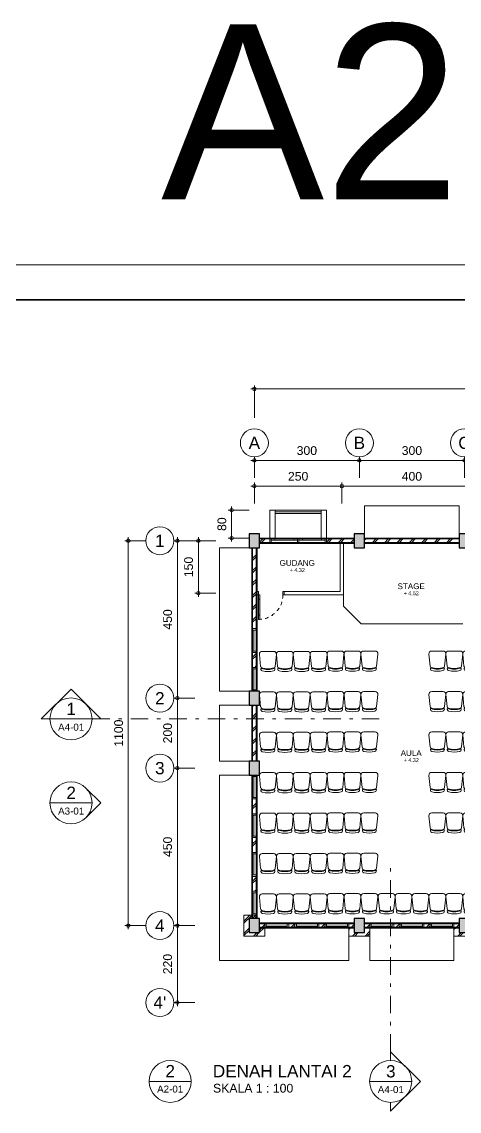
# Model space of a CAD drawing. Header units: millimetres. Extents: x -11 to 1625, y -267 to 180.
# Drawn here: x 1351.08 to 1363.57, y 148.8 to 179.94 of the extents above; entities that cross this region are included whole.
import ezdxf
from ezdxf.enums import TextEntityAlignment as Align

# ---------------------------------------------------------------- set-up
doc = ezdxf.new("R2010")
doc.units = ezdxf.units.MM
doc.linetypes.add('DASHDOT', pattern=[1, 0.5, -0.25, 0, -0.25])
doc.linetypes.add('HIDDEN', pattern=[0.375, 0.25, -0.125])
for name, color, linetype, lineweight in [('ars', 11, 'Continuous', 5), ('dinding', 5, 'Continuous', 15), ('FURNITURE', 163, 'Continuous', 5), ('GRS KOP', 1, 'Continuous', 35), ('KOLOM', 1, 'Continuous', 30), ('kop', 7, 'Continuous', 20), ('kus', 63, 'Continuous', 15), ('lan', 7, 'Continuous', 15), ('not', 7, 'Continuous', 20), ('PARTISI', 190, 'Continuous', 9), ('sol kol', 8, 'Continuous', 0), ('tem', 5, 'Continuous', 20), ('u', 6, 'Continuous', 20)]:
    doc.layers.add(name, color=color, linetype=linetype, lineweight=lineweight)
doc.styles.add('BARU', font='complex.shx')
doc.styles.add('S', font='SIMPLEX', dxfattribs={"width": 1.1})
doc.styles.add('simplek', font='simplex.shx')
doc.styles.get("Standard").update_dxf_attribs({"font": 'ARIALUNI.TTF'})
doc.dimstyles.new('SK100', dxfattribs={"dimtxt": 0.25, "dimasz": 0.1, "dimexe": 0.1, "dimexo": 0, "dimgap": 0.15, "dimtad": 1, "dimdec": 0, "dimlfac": 100, "dimzin": 12, "dimdsep": 46, "dimtxsty": 'Standard', "dimblk": 'BULAT', "dimcen": 0.1, "dimclrd": 256, "dimclre": 256, "dimclrt": 256, "dimadec": 0, "dimazin": 3, "dimtfac": 1, "dimtdec": 0, "dimtofl": 0, "dimtmove": 0, "dimatfit": 3, "dimldrblk": 'BULAT', "dimfxl": 0, "dimtolj": 1, "dimtzin": 0, "dimlwd": -1, "dimlwe": -1, "dimarcsym": 0})
pattern_1 = [(45, (1357.22145, 127.71013), (-0.1767767, 0.1767767), []), (45, (1357.28395, 127.71013), (-0.1767767, 0.1767767), [])]
pattern_2 = [(45, (1085.9963, 85.40023), (-0.1767767, 0.1767767), []), (45, (1086.0588, 85.40023), (-0.1767767, 0.1767767), [])]

# ---------------------------------------------------------------- blocks, each defined once
blk = doc.blocks.new('kop')
at = {"layer": 'GRS KOP'}
blk.add_lwpolyline([(1, 54), (83, 54), (83, 1), (1, 1)], close=True, dxfattribs=at)
at = {"layer": 'kop', "color": 7}
blk.add_line((84, 55), (0, 55), dxfattribs=at)
at = {"layer": 'kop', "style": 'BARU', "flags": 4}
for p, height in [((73.8, 5.4), 0.35), ((80.303, 5.382), 0.25), ((73.8, 4.9), 0.35), ((80.303, 4.882), 0.25), ((73.8, 4.4), 0.35), ((80.303, 4.382), 0.25)]:
    blk.add_attdef('-', p, '', height=height, dxfattribs=at)
at = {"layer": 'kop', "flags": 4}
for tag, p in [('AR-00', (78.057, 2.648)), ('00', (81.238, 2.647))]:
    blk.add_attdef(tag, text='', height=0.35, dxfattribs=at).set_placement(p, align=Align.MIDDLE)
blk = doc.blocks.new('Ndtpd')
blk.add_line((0.747, 0), (-0.747, 0))
blk.add_circle((0, 0), 0.747)
at = {"flags": 4}
for tag, height, p in [('NO', 0.5, (0, 0.148)), ('NOLBR', 0.3, (0, -0.398))]:
    blk.add_attdef(tag, text='', height=height, dxfattribs=at).set_placement(p, align=Align.CENTER)
for tag, p, height in [('NDTPD', (1.516, 0.148), 0.5), ('SKALA', (1.523, -0.398), 0.3)]:
    blk.add_attdef(tag, p, '', height=height, dxfattribs=at)
blk = doc.blocks.new('BULAT')
for p, q in [((-1, 0), (1, 0)), ((0, -1), (0, 1))]:
    blk.add_line(p, q)
blk.add_circle((0, 0), 0.5)
blk = doc.blocks.new('*D1377')
at = {"layer": 'Defpoints', "color": 0, "ltscale": 0.15}
for p in [(1355.521, 158.61), (1356.021, 158.61), (1356.021, 154.11)]:
    blk.add_point(p, dxfattribs=at)
at = {"layer": 'u', "ltscale": 0.15}
for p, q in [((1356.021, 158.61), (1355.421, 158.61)), ((1355.521, 154.21), (1355.521, 158.51)), ((1356.021, 154.11), (1355.421, 154.11))]:
    blk.add_line(p, q, dxfattribs=at)
at = {"layer": 'u', "ltscale": 0.15, "xscale": 0.1, "yscale": 0.1, "zscale": 0.1}
for p, rotation in [((1355.521, 158.61), 90), ((1355.521, 154.11), 270)]:
    blk.add_blockref('BULAT', p, dxfattribs=dict(at, rotation=rotation))
at = {"layer": 'u', "ltscale": 0.15, "insert": (1355.244, 156.36), "char_height": 0.25, "attachment_point": 5, "rotation": 90}
blk.add_mtext('\\A1;450', dxfattribs=at)
blk = doc.blocks.new('*D1378')
at = {"layer": 'Defpoints', "color": 0, "ltscale": 0.15}
for p in [(1355.521, 160.61), (1356.021, 160.61), (1356.021, 158.61)]:
    blk.add_point(p, dxfattribs=at)
at = {"layer": 'u', "ltscale": 0.15}
for p, q in [((1356.021, 160.61), (1355.421, 160.61)), ((1355.521, 158.71), (1355.521, 160.51)), ((1356.021, 158.61), (1355.421, 158.61))]:
    blk.add_line(p, q, dxfattribs=at)
at = {"layer": 'u', "ltscale": 0.15, "xscale": 0.1, "yscale": 0.1, "zscale": 0.1}
for p, rotation in [((1355.521, 160.61), 90), ((1355.521, 158.61), 270)]:
    blk.add_blockref('BULAT', p, dxfattribs=dict(at, rotation=rotation))
at = {"layer": 'u', "ltscale": 0.15, "insert": (1355.244, 159.61), "char_height": 0.25, "attachment_point": 5, "rotation": 90}
blk.add_mtext('\\A1;200', dxfattribs=at)
blk = doc.blocks.new('*D1379')
at = {"layer": 'Defpoints', "color": 0, "ltscale": 0.15}
for p in [(1356.021, 165.11), (1355.521, 160.61), (1356.021, 160.61)]:
    blk.add_point(p, dxfattribs=at)
at = {"layer": 'u', "ltscale": 0.15}
for p, q in [((1356.021, 165.11), (1355.421, 165.11)), ((1355.521, 165.01), (1355.521, 160.71)), ((1356.021, 160.61), (1355.421, 160.61))]:
    blk.add_line(p, q, dxfattribs=at)
at = {"layer": 'u', "ltscale": 0.15, "xscale": 0.1, "yscale": 0.1, "zscale": 0.1}
for p, rotation in [((1355.521, 165.11), 90), ((1355.521, 160.61), 270)]:
    blk.add_blockref('BULAT', p, dxfattribs=dict(at, rotation=rotation))
at = {"layer": 'u', "ltscale": 0.15, "insert": (1355.244, 162.86), "char_height": 0.25, "attachment_point": 5, "rotation": 90}
blk.add_mtext('\\A1;450', dxfattribs=at)
blk = doc.blocks.new('NAV')
blk.add_circle((0, -0.4), 0.4)
at = {"style": 'S', "width": 0.75, "flags": 4}
blk.add_attdef('AV', text='', height=0.3, dxfattribs=at).set_placement((0, -0.4), align=Align.MIDDLE)
blk = doc.blocks.new('*D1380')
at = {"layer": 'Defpoints', "color": 0, "ltscale": 0.15}
for p in [(1354.621, 165.11), (1354.121, 154.11), (1354.621, 154.11)]:
    blk.add_point(p, dxfattribs=at)
at = {"layer": 'u', "ltscale": 0.15}
for p, q in [((1354.621, 165.11), (1354.021, 165.11)), ((1354.121, 165.01), (1354.121, 154.21)), ((1354.621, 154.11), (1354.021, 154.11))]:
    blk.add_line(p, q, dxfattribs=at)
at = {"layer": 'u', "ltscale": 0.15, "xscale": 0.1, "yscale": 0.1, "zscale": 0.1}
for p, rotation in [((1354.121, 165.11), 90), ((1354.121, 154.11), 270)]:
    blk.add_blockref('BULAT', p, dxfattribs=dict(at, rotation=rotation))
at = {"layer": 'u', "ltscale": 0.15, "insert": (1353.844, 159.61), "char_height": 0.25, "attachment_point": 5, "rotation": 90}
blk.add_mtext('\\A1;1100', dxfattribs=at)
blk = doc.blocks.new('*D1385')
at = {"layer": 'Defpoints', "color": 0, "ltscale": 0.15}
for p in [(1360.721, 167.408), (1357.721, 166.908), (1360.721, 166.908)]:
    blk.add_point(p, dxfattribs=at)
at = {"layer": 'u', "ltscale": 0.15}
for p, q in [((1357.721, 166.908), (1357.721, 167.508)), ((1357.821, 167.408), (1360.621, 167.408)), ((1360.721, 166.908), (1360.721, 167.508))]:
    blk.add_line(p, q, dxfattribs=at)
at = {"layer": 'u', "ltscale": 0.15, "xscale": 0.1, "yscale": 0.1, "zscale": 0.1, "rotation": 180}
blk.add_blockref('BULAT', (1357.721, 167.408), dxfattribs=at)
at = {"layer": 'u', "ltscale": 0.15, "xscale": 0.1, "yscale": 0.1, "zscale": 0.1}
blk.add_blockref('BULAT', (1360.721, 167.408), dxfattribs=at)
at = {"layer": 'u', "ltscale": 0.15, "insert": (1359.221, 167.686), "char_height": 0.25, "attachment_point": 5}
blk.add_mtext('\\A1;300', dxfattribs=at)
blk = doc.blocks.new('*D1386')
at = {"layer": 'Defpoints', "color": 0, "ltscale": 0.15}
for p in [(1363.721, 167.408), (1360.721, 166.908), (1363.721, 166.908)]:
    blk.add_point(p, dxfattribs=at)
at = {"layer": 'u', "ltscale": 0.15}
for p, q in [((1360.721, 166.908), (1360.721, 167.508)), ((1360.821, 167.408), (1363.621, 167.408)), ((1363.721, 166.908), (1363.721, 167.508))]:
    blk.add_line(p, q, dxfattribs=at)
at = {"layer": 'u', "ltscale": 0.15, "xscale": 0.1, "yscale": 0.1, "zscale": 0.1, "rotation": 180}
blk.add_blockref('BULAT', (1360.721, 167.408), dxfattribs=at)
at = {"layer": 'u', "ltscale": 0.15, "xscale": 0.1, "yscale": 0.1, "zscale": 0.1}
blk.add_blockref('BULAT', (1363.721, 167.408), dxfattribs=at)
at = {"layer": 'u', "ltscale": 0.15, "insert": (1362.221, 167.686), "char_height": 0.25, "attachment_point": 5}
blk.add_mtext('\\A1;300', dxfattribs=at)
blk = doc.blocks.new('*D1392')
at = {"layer": 'Defpoints', "color": 0, "ltscale": 0.15}
for p in [(1380.721, 169.449), (1357.721, 168.626), (1380.721, 168.676)]:
    blk.add_point(p, dxfattribs=at)
at = {"layer": 'u', "ltscale": 0.15}
for p, q in [((1357.721, 168.626), (1357.721, 169.549)), ((1357.821, 169.449), (1380.621, 169.449)), ((1380.721, 168.676), (1380.721, 169.549))]:
    blk.add_line(p, q, dxfattribs=at)
at = {"layer": 'u', "ltscale": 0.15, "xscale": 0.1, "yscale": 0.1, "zscale": 0.1, "rotation": 180}
blk.add_blockref('BULAT', (1357.721, 169.449), dxfattribs=at)
at = {"layer": 'u', "ltscale": 0.15, "xscale": 0.1, "yscale": 0.1, "zscale": 0.1}
blk.add_blockref('BULAT', (1380.721, 169.449), dxfattribs=at)
at = {"layer": 'u', "ltscale": 0.15, "insert": (1369.221, 169.727), "char_height": 0.25, "attachment_point": 5}
blk.add_mtext('\\A1;2300', dxfattribs=at)
blk = doc.blocks.new('*D1414')
at = {"layer": 'Defpoints', "color": 0, "ltscale": 0.15}
for p in [(1356.621, 165.11), (1356.121, 163.61), (1356.621, 163.61)]:
    blk.add_point(p, dxfattribs=at)
at = {"layer": 'u', "ltscale": 0.15}
for p, q in [((1356.621, 165.11), (1356.021, 165.11)), ((1356.121, 165.01), (1356.121, 163.71)), ((1356.621, 163.61), (1356.021, 163.61))]:
    blk.add_line(p, q, dxfattribs=at)
at = {"layer": 'u', "ltscale": 0.15, "xscale": 0.1, "yscale": 0.1, "zscale": 0.1}
for p, rotation in [((1356.121, 165.11), 90), ((1356.121, 163.61), 270)]:
    blk.add_blockref('BULAT', p, dxfattribs=dict(at, rotation=rotation))
at = {"layer": 'u', "ltscale": 0.15, "insert": (1355.844, 164.36), "char_height": 0.25, "attachment_point": 5, "rotation": 90}
blk.add_mtext('\\A1;150', dxfattribs=at)
blk = doc.blocks.new('*D1426')
at = {"layer": 'Defpoints', "color": 0, "ltscale": 0.15}
for p in [(1360.221, 166.672), (1357.721, 166.172), (1360.221, 166.172)]:
    blk.add_point(p, dxfattribs=at)
at = {"layer": 'u', "ltscale": 0.15}
for p, q in [((1357.721, 166.172), (1357.721, 166.772)), ((1357.821, 166.672), (1360.121, 166.672)), ((1360.221, 166.172), (1360.221, 166.772))]:
    blk.add_line(p, q, dxfattribs=at)
at = {"layer": 'u', "ltscale": 0.15, "xscale": 0.1, "yscale": 0.1, "zscale": 0.1, "rotation": 180}
blk.add_blockref('BULAT', (1357.721, 166.672), dxfattribs=at)
at = {"layer": 'u', "ltscale": 0.15, "xscale": 0.1, "yscale": 0.1, "zscale": 0.1}
blk.add_blockref('BULAT', (1360.221, 166.672), dxfattribs=at)
at = {"layer": 'u', "ltscale": 0.15, "insert": (1358.971, 166.95), "char_height": 0.25, "attachment_point": 5}
blk.add_mtext('\\A1;250', dxfattribs=at)
blk = doc.blocks.new('*D1427')
at = {"layer": 'Defpoints', "color": 0, "ltscale": 0.15}
for p in [(1364.221, 166.672), (1360.221, 166.172), (1364.221, 166.172)]:
    blk.add_point(p, dxfattribs=at)
at = {"layer": 'u', "ltscale": 0.15}
for p, q in [((1360.221, 166.172), (1360.221, 166.772)), ((1360.321, 166.672), (1364.121, 166.672)), ((1364.221, 166.172), (1364.221, 166.772))]:
    blk.add_line(p, q, dxfattribs=at)
at = {"layer": 'u', "ltscale": 0.15, "xscale": 0.1, "yscale": 0.1, "zscale": 0.1, "rotation": 180}
blk.add_blockref('BULAT', (1360.221, 166.672), dxfattribs=at)
at = {"layer": 'u', "ltscale": 0.15, "xscale": 0.1, "yscale": 0.1, "zscale": 0.1}
blk.add_blockref('BULAT', (1364.221, 166.672), dxfattribs=at)
at = {"layer": 'u', "ltscale": 0.15, "insert": (1362.221, 166.95), "char_height": 0.25, "attachment_point": 5}
blk.add_mtext('\\A1;400', dxfattribs=at)
blk = doc.blocks.new('*D1431')
at = {"layer": 'Defpoints', "color": 0, "ltscale": 0.15}
for p in [(1355.521, 154.11), (1356.021, 154.11), (1356.021, 151.91)]:
    blk.add_point(p, dxfattribs=at)
at = {"layer": 'u', "ltscale": 0.15}
for p, q in [((1356.021, 154.11), (1355.421, 154.11)), ((1355.521, 152.01), (1355.521, 154.01)), ((1356.021, 151.91), (1355.421, 151.91))]:
    blk.add_line(p, q, dxfattribs=at)
at = {"layer": 'u', "ltscale": 0.15, "xscale": 0.1, "yscale": 0.1, "zscale": 0.1}
for p, rotation in [((1355.521, 154.11), 90), ((1355.521, 151.91), 270)]:
    blk.add_blockref('BULAT', p, dxfattribs=dict(at, rotation=rotation))
at = {"layer": 'u', "ltscale": 0.15, "insert": (1355.244, 153.01), "char_height": 0.25, "attachment_point": 5, "rotation": 90}
blk.add_mtext('\\A1;220', dxfattribs=at)
blk = doc.blocks.new('Ntkn')
for p, q in [((0.424, 0.424), (0.849, 0)), ((0.6, 0), (-0.6, 0)), ((0.424, -0.424), (0.849, 0))]:
    blk.add_line(p, q)
blk.add_circle((0, 0), 0.6)
at = {"color": 5, "style": 'S', "width": 0.75, "flags": 4}
blk.add_attdef('NO', text='', height=0.3, dxfattribs=at).set_placement((0.005, 0.113), align=Align.CENTER)
at = {"style": 'S', "width": 0.75, "flags": 4}
blk.add_attdef('NOLBR', text='', height=0.2, dxfattribs=at).set_placement((0.005, -0.334), align=Align.CENTER)
blk = doc.blocks.new('Npa')
for p, q in [((-0.849, 0), (0, 0.849)), ((0.849, 0), (0, 0.849)), ((0.849, 0), (-0.849, 0))]:
    blk.add_line(p, q)
blk.add_circle((0, 0), 0.6)
at = {"color": 5, "style": 'S', "width": 0.75, "flags": 4}
blk.add_attdef('NO', text='', height=0.3, dxfattribs=at).set_placement((0.005, 0.113), align=Align.CENTER)
at = {"style": 'S', "width": 0.75, "flags": 4}
blk.add_attdef('NOLBR', text='', height=0.2, dxfattribs=at).set_placement((0.005, -0.334), align=Align.CENTER)
blk = doc.blocks.new('K1')
at = {"layer": 'KOLOM'}
blk.add_lwpolyline([(0.2, 0.15), (-0.2, 0.15), (-0.2, -0.15), (0.2, -0.15), (0.2, 0.15)], dxfattribs=at)
blk = doc.blocks.new('NOTASI RUANG')
at = {"layer": 'not'}
for height, p in [(0.26, (-0.011, 0.3)), (0.175, (-0.009, -0.017))]:
    blk.add_attdef('RUANG', text='', height=height, dxfattribs=at).set_placement(p, align=Align.MIDDLE_CENTER)
blk = doc.blocks.new('P 70')
at = {"linetype": 'HIDDEN', "ltscale": 0.3}
blk.add_lwpolyline([(-0.74, 0.1, -0.414214), (-0.04, 0.8, -1.303225)], format="xyb", dxfattribs=at)
for points in [[(-0.04, 0.8), (-0.08, 0.8), (-0.08, 0.68), (-0.04, 0.68)], [(-0.04, 0.68), (-0.08, 0.68), (-0.08, 0.22), (-0.04, 0.22)], [(-0.735, 0.06), (-0.74, 0.06), (-0.74, 0.061), (-0.74, 0.1), (-0.78, 0.1), (-0.78, 0), (-0.74, 0), (-0.74, 0.056), (-0.735, 0.058)], [(-0.742, 0.002), (-0.778, 0.002), (-0.778, 0.098), (-0.742, 0.098)], [(-0.04, 0.1), (-0.08, 0.1), (-0.08, 0.22), (-0.04, 0.22)], [(-0.045, 0.06), (-0.04, 0.06), (-0.04, 0.061), (-0.04, 0.1), (0, 0.1), (0, 0), (-0.04, 0), (-0.04, 0.056), (-0.045, 0.058)], [(-0.038, 0.002), (-0.002, 0.002), (-0.002, 0.098), (-0.038, 0.098)]]:
    blk.add_lwpolyline(points, close=True)
blk = doc.blocks.new('KR 02')
for p, q in [((-0.516, 0.198), (-0.501, 0.2)), ((-0.431, 0.207), (-0.088, 0.241)), ((0, 0.162), (0, -0.162)), ((-0.516, -0.198), (-0.501, -0.2)), ((-0.431, -0.207), (-0.088, -0.241))]:
    blk.add_line(p, q)
for centre, radius, start, end in [((0.127, 0), 0.705, 166.8763, 193.1237), ((-0.511, 0.149), 0.05, 95.7106, 166.8763), ((0.127, 0), 0.645, 163.134, 196.866), ((-0.5, 0.19), 0.01, 343.134, 95.7106), ((0.127, 0), 0.625, 164.1329, 195.8671), ((-0.426, 0.157), 0.05, 95.7106, 164.1329), ((-0.08, 0.162), 0.08, 0, 95.7106), ((-0.511, -0.149), 0.05, 193.1237, 264.2894), ((-0.5, -0.19), 0.01, 264.2894, 16.866), ((-0.426, -0.157), 0.05, 195.8671, 264.2894), ((-0.08, -0.162), 0.08, 264.2894, 0)]:
    blk.add_arc(centre, radius, start, end)
blk = doc.blocks.new('KURSI AULA')
at = {"rotation": 90}
for p in [(-8.222, 7.512), (-7.739, 7.512), (-7.256, 7.512), (-6.773, 7.512), (-5.807, 7.52), (-5.324, 7.52), (-2.416, 7.52), (0, 7.512), (-8.222, 6.356), (-7.739, 6.356), (-7.256, 6.356), (-6.773, 6.356), (-5.807, 6.365), (-5.324, 6.365), (-2.416, 6.365), (0, 6.356), (-8.222, 5.201), (-7.739, 5.201), (-7.256, 5.201), (-6.773, 5.201), (-5.807, 5.209), (-5.324, 5.209), (-2.416, 5.209), (0, 5.201), (-5.807, 4.053), (-5.324, 4.053), (-2.416, 4.053), (-8.222, 4.045), (-7.739, 4.045), (-7.256, 4.045), (-6.773, 4.045), (0, 4.045), (-8.222, 2.889), (-7.739, 2.889), (-7.256, 2.889), (-6.773, 2.889), (-5.807, 2.897), (-5.324, 2.897), (-2.416, 2.897), (0, 2.889), (-8.222, 1.734), (-7.739, 1.734), (-7.256, 1.734), (-6.773, 1.734), (-5.807, 1.742), (-5.324, 1.742), (-8.222, 0.578), (-7.739, 0.578), (-7.256, 0.578), (-6.773, 0.578), (-5.807, 0.586), (-5.324, 0.586), (-4.349, 0.586), (-3.866, 0.586), (-2.416, 0.586), (0, 0.578)]:
    blk.add_blockref('KR 02', p, dxfattribs=at)
at = {"xscale": -1, "rotation": 270}
for p in [(-6.29, 7.52), (-3.382, 7.52), (-2.899, 7.52), (-1.933, 7.512), (-1.45, 7.512), (-0.966, 7.512), (-0.483, 7.512), (-6.29, 6.365), (-3.382, 6.365), (-2.899, 6.365), (-1.933, 6.356), (-1.45, 6.356), (-0.966, 6.356), (-0.483, 6.356), (-6.29, 5.209), (-3.382, 5.209), (-2.899, 5.209), (-1.933, 5.201), (-1.45, 5.201), (-0.966, 5.201), (-0.483, 5.201), (-6.29, 4.053), (-3.382, 4.053), (-2.899, 4.053), (-1.933, 4.045), (-1.45, 4.045), (-0.966, 4.045), (-0.483, 4.045), (-6.29, 2.897), (-3.382, 2.897), (-2.899, 2.897), (-1.933, 2.889), (-1.45, 2.889), (-0.966, 2.889), (-0.483, 2.889), (-6.29, 1.742), (-6.29, 0.586), (-4.832, 0.586), (-3.382, 0.586), (-2.899, 0.586), (-1.933, 0.578), (-1.45, 0.578), (-0.966, 0.578), (-0.483, 0.578)]:
    blk.add_blockref('KR 02', p, dxfattribs=at)
blk = doc.blocks.new('Npkn')
for p, q in [((0, 0.849), (0.849, 0)), ((0, 0.849), (0, 0.6)), ((0.6, 0), (-0.6, 0)), ((0, -0.849), (0.849, 0)), ((0, -0.6), (0, -0.849))]:
    blk.add_line(p, q)
blk.add_circle((0, 0), 0.6)
at = {"color": 5, "style": 'S', "width": 0.75, "flags": 4}
blk.add_attdef('NO', text='', height=0.3, dxfattribs=at).set_placement((0.005, 0.113), align=Align.CENTER)
at = {"style": 'S', "width": 0.75, "flags": 4}
blk.add_attdef('NOLBR', text='', height=0.2, dxfattribs=at).set_placement((0.005, -0.334), align=Align.CENTER)
blk = doc.blocks.new('*D1364')
at = {"layer": 'Defpoints', "color": 0, "ltscale": 0.15}
for p in [(1357.571, 165.985), (1357.071, 165.185), (1357.571, 165.185)]:
    blk.add_point(p, dxfattribs=at)
at = {"layer": 'u', "ltscale": 0.15}
for p, q in [((1357.571, 165.985), (1356.971, 165.985)), ((1357.071, 165.885), (1357.071, 165.285)), ((1357.571, 165.185), (1356.971, 165.185))]:
    blk.add_line(p, q, dxfattribs=at)
at = {"layer": 'u', "ltscale": 0.15, "xscale": 0.1, "yscale": 0.1, "zscale": 0.1}
for p, rotation in [((1357.071, 165.985), 90), ((1357.071, 165.185), 270)]:
    blk.add_blockref('BULAT', p, dxfattribs=dict(at, rotation=rotation))
at = {"layer": 'u', "ltscale": 0.15, "insert": (1356.794, 165.585), "char_height": 0.25, "attachment_point": 5, "rotation": 90}
blk.add_mtext('\\A1;80', dxfattribs=at)

msp = doc.modelspace()

# ---------------------------------------------------------------- hatches: boundary and pattern name
at = {"layer": 'ars'}
h = msp.add_hatch(dxfattribs=at)
h.set_pattern_fill('TEMBOK', color=256, scale=0.25)
h.set_pattern_definition([(45, (1355.14145, 157.03536), (-0.176777, 0.176777), []), (45, (1355.20395, 157.03536), (-0.176777, 0.176777), [])])
h.paths.add_polyline_path([(1357.871449, 165.1603587), (1358.161449, 165.1603587), (1358.161449, 165.0603587), (1357.871449, 165.0603587)])
h = msp.add_hatch(dxfattribs=at)
h.set_pattern_fill('TEMBOK', color=256, scale=0.25)
h.set_pattern_definition([(45, (1357.05145, 157.03536), (-0.176777, 0.176777), []), (45, (1357.11395, 157.03536), (-0.176777, 0.176777), [])])
h.paths.add_polyline_path([(1359.781449, 165.1603587), (1360.571449, 165.1603587), (1360.571449, 165.0603587), (1359.781449, 165.0603587)])
h = msp.add_hatch(dxfattribs=at)
h.set_pattern_fill('TEMBOK', color=256, scale=0.25)
h.set_pattern_definition([(45, (1368.72145, 152.53536), (-0.1767767, 0.1767767), []), (45, (1368.78395, 152.53536), (-0.1767767, 0.1767767), [])])
h.paths.add_polyline_path([(1363.571449, 165.1603587), (1360.871449, 165.1603587), (1360.871449, 165.0603587), (1363.571449, 165.0603587)])
h = msp.add_hatch(dxfattribs=at)
h.set_pattern_fill('TEMBOK', color=256, scale=0.25)
h.set_pattern_definition([(45, (1349.9963, 59), (-0.1767767, 0.1767767), []), (45, (1350.0588, 59), (-0.1767767, 0.1767767), [])])
h.paths.add_polyline_path([(1357.771449, 162.5970254), (1357.771449, 164.9103587), (1357.671449, 164.9103587), (1357.671449, 162.5970254)])
h = msp.add_hatch(dxfattribs=at)
h.set_pattern_fill('TEMBOK', color=256, scale=0.25)
h.set_pattern_definition([(45, (1357.22145, 134.11013), (-0.1767767, 0.1767767), []), (45, (1357.28395, 134.11013), (-0.1767767, 0.1767767), [])])
h.paths.add_polyline_path([(1357.771449, 161.4903587), (1357.771449, 161.9170254), (1357.671449, 161.9170254), (1357.671449, 161.4903587)])
h = msp.add_hatch(dxfattribs=at)
h.set_pattern_fill('TEMBOK', color=256, scale=0.25)
h.set_pattern_definition([(45, (1369.22145, 152.53536), (-0.1767767, 0.1767767), []), (45, (1369.28395, 152.53536), (-0.1767767, 0.1767767), [])])
h.paths.add_polyline_path([(1357.771449, 158.8103587), (1357.771449, 160.4103587), (1357.671449, 160.4103587), (1357.671449, 158.8103587)])
h = msp.add_hatch(dxfattribs=at)
h.set_pattern_fill('TEMBOK', color=256, scale=0.25)
h.set_pattern_definition(pattern_1)
h.paths.add_polyline_path([(1357.771449, 157.3036921), (1357.771449, 157.7303587), (1357.671449, 157.7303587), (1357.671449, 157.3036921)])
h = msp.add_hatch(dxfattribs=at)
h.set_pattern_fill('TEMBOK', color=256, scale=0.25)
h.set_pattern_definition(pattern_1)
h.paths.add_polyline_path([(1357.771449, 156.1970254), (1357.771449, 156.6236921), (1357.671449, 156.6236921), (1357.671449, 156.1970254)])
h = msp.add_hatch(dxfattribs=at)
h.set_pattern_fill('TEMBOK', color=256, scale=0.25)
h.set_pattern_definition(pattern_1)
h.paths.add_polyline_path([(1357.771449, 155.0903587), (1357.771449, 155.5170254), (1357.671449, 155.5170254), (1357.671449, 155.0903587)])
h = msp.add_hatch(dxfattribs=at)
h.set_pattern_fill('TEMBOK', color=256, scale=0.25)
h.set_pattern_definition(pattern_2)
h.paths.add_polyline_path([(1357.421449, 153.8103587), (1358.021449, 153.8103587), (1358.021449, 154.0353587), (1357.871449, 154.0353587), (1357.871449, 153.9103587), (1357.571449, 153.9103587), (1357.571449, 154.3103587), (1357.646449, 154.3103587), (1357.646449, 154.4103587), (1357.421449, 154.4103587)])
h = msp.add_hatch(dxfattribs=at)
h.set_pattern_fill('TEMBOK', color=256, scale=0.25)
h.set_pattern_definition(pattern_1)
h.paths.add_polyline_path([(1357.771449, 154.3103587), (1357.771449, 154.4103587), (1357.671449, 154.4103587), (1357.671449, 154.3103587)])
h = msp.add_hatch(dxfattribs=at)
h.set_pattern_fill('TEMBOK', color=256, scale=0.25)
h.set_pattern_definition([(45, (1353.59145, 152.53536), (-0.176777, 0.176777), []), (45, (1353.65395, 152.53536), (-0.176777, 0.176777), [])])
h.paths.add_polyline_path([(1358.021449, 154.1603587), (1357.871449, 154.1603587), (1357.871449, 154.0603587), (1358.021449, 154.0603587)])
h = msp.add_hatch(dxfattribs=at)
h.set_pattern_fill('TEMBOK', color=256, scale=0.25)
h.set_pattern_definition([(45, (1354.42145, 152.53536), (-0.176777, 0.176777), []), (45, (1354.48395, 152.53536), (-0.176777, 0.176777), [])])
h.paths.add_polyline_path([(1358.881449, 154.1603587), (1358.701449, 154.1603587), (1358.701449, 154.0603587), (1358.881449, 154.0603587)])
h = msp.add_hatch(dxfattribs=at)
h.set_pattern_fill('TEMBOK', color=256, scale=0.25)
h.set_pattern_definition([(45, (1355.28145, 152.53536), (-0.176777, 0.176777), []), (45, (1355.34395, 152.53536), (-0.176777, 0.176777), [])])
h.paths.add_polyline_path([(1359.741449, 154.1603587), (1359.561449, 154.1603587), (1359.561449, 154.0603587), (1359.741449, 154.0603587)])
h = msp.add_hatch(dxfattribs=at)
h.set_pattern_fill('TEMBOK', color=256, scale=0.25)
h.set_pattern_definition([(45, (1356.14145, 152.53536), (-0.176777, 0.176777), []), (45, (1356.20395, 152.53536), (-0.176777, 0.176777), [])])
h.paths.add_polyline_path([(1360.571449, 154.1603587), (1360.421449, 154.1603587), (1360.421449, 154.0603587), (1360.571449, 154.0603587)])
h = msp.add_hatch(dxfattribs=at)
h.set_pattern_fill('TEMBOK', color=256, scale=0.25)
h.set_pattern_definition([(45, (1356.59145, 152.53536), (-0.176777, 0.176777), []), (45, (1356.65395, 152.53536), (-0.176777, 0.176777), [])])
h.paths.add_polyline_path([(1361.021449, 154.1603587), (1360.871449, 154.1603587), (1360.871449, 154.0603587), (1361.021449, 154.0603587)])
h = msp.add_hatch(dxfattribs=at)
h.set_pattern_fill('TEMBOK', color=256, scale=0.25)
h.set_pattern_definition([(45, (1357.42145, 152.53536), (-0.176777, 0.176777), []), (45, (1357.48395, 152.53536), (-0.176777, 0.176777), [])])
h.paths.add_polyline_path([(1361.881449, 154.1603587), (1361.701449, 154.1603587), (1361.701449, 154.0603587), (1361.881449, 154.0603587)])
h = msp.add_hatch(dxfattribs=at)
h.set_pattern_fill('TEMBOK', color=256, scale=0.25)
h.set_pattern_definition([(45, (1358.28145, 152.53536), (-0.176777, 0.176777), []), (45, (1358.34395, 152.53536), (-0.176777, 0.176777), [])])
h.paths.add_polyline_path([(1362.741449, 154.1603587), (1362.561449, 154.1603587), (1362.561449, 154.0603587), (1362.741449, 154.0603587)])
h = msp.add_hatch(dxfattribs=at)
h.set_pattern_fill('TEMBOK', color=256, scale=0.25)
h.set_pattern_definition([(45, (1359.14145, 152.53536), (-0.176777, 0.176777), []), (45, (1359.20395, 152.53536), (-0.176777, 0.176777), [])])
h.paths.add_polyline_path([(1363.571449, 154.1603587), (1363.421449, 154.1603587), (1363.421449, 154.0603587), (1363.571449, 154.0603587)])
h = msp.add_hatch(dxfattribs=at)
h.set_pattern_fill('TEMBOK', color=256, scale=0.25)
h.set_pattern_definition(pattern_2)
h.paths.add_polyline_path([(1360.571449, 153.9103587), (1360.571449, 154.0353587), (1360.421449, 154.0353587), (1360.421449, 153.8103587), (1361.021449, 153.8103587), (1361.021449, 154.0353587), (1360.871449, 154.0353587), (1360.871449, 153.9103587)])
h = msp.add_hatch(dxfattribs=at)
h.set_pattern_fill('TEMBOK', color=256, scale=0.25)
h.set_pattern_definition([(45, (1088.9963, 85.40023), (-0.1767767, 0.1767767), []), (45, (1089.0588, 85.40023), (-0.1767767, 0.1767767), [])])
h.paths.add_polyline_path([(1363.571449, 153.9103587), (1363.571449, 154.0353587), (1363.421449, 154.0353587), (1363.421449, 153.8103587), (1364.021449, 153.8103587), (1364.021449, 154.0353587), (1363.871449, 154.0353587), (1363.871449, 153.9103587)])
at = {"layer": 'sol kol'}
for points in [[(1357.571449, 165.3103587), (1357.571449, 164.9103587), (1357.871449, 164.9103587), (1357.871449, 165.3103587)], [(1360.571449, 165.3103587), (1360.571449, 164.9103587), (1360.871449, 164.9103587), (1360.871449, 165.3103587)], [(1363.571449, 165.3103587), (1363.571449, 164.9103587), (1363.871449, 164.9103587), (1363.871449, 165.3103587)], [(1357.571449, 160.8103587), (1357.571449, 160.4103587), (1357.871449, 160.4103587), (1357.871449, 160.8103587)], [(1357.571449, 158.8103587), (1357.571449, 158.4103587), (1357.871449, 158.4103587), (1357.871449, 158.8103587)], [(1357.571449, 154.3103587), (1357.571449, 153.9103587), (1357.871449, 153.9103587), (1357.871449, 154.3103587)], [(1360.571449, 154.3103587), (1360.571449, 153.9103587), (1360.871449, 153.9103587), (1360.871449, 154.3103587)], [(1363.571449, 154.3103587), (1363.571449, 153.9103587), (1363.871449, 153.9103587), (1363.871449, 154.3103587)]]:
    msp.add_hatch(color=256, dxfattribs=at).paths.add_polyline_path(points)

# ---------------------------------------------------------------- linework, layer by layer
at = {"layer": 'ars'}
for points in [[(1359.631449, 165.9353587), (1358.311449, 165.9353587)], [(1359.631449, 165.8853587), (1358.311449, 165.8853587)]]:
    msp.add_lwpolyline(points, dxfattribs=at)
for points in [[(1357.871449, 165.1603587), (1358.161449, 165.1603587), (1358.161449, 165.0603587), (1357.871449, 165.0603587)], [(1359.781449, 165.1603587), (1360.571449, 165.1603587), (1360.571449, 165.0603587), (1359.781449, 165.0603587)], [(1363.571449, 165.1603587), (1360.871449, 165.1603587), (1360.871449, 165.0603587), (1363.571449, 165.0603587)], [(1357.771449, 162.5970254), (1357.771449, 164.9103587), (1357.671449, 164.9103587), (1357.671449, 162.5970254)], [(1357.771449, 161.4903587), (1357.771449, 161.9170254), (1357.671449, 161.9170254), (1357.671449, 161.4903587)], [(1357.771449, 158.8103587), (1357.771449, 160.4103587), (1357.671449, 160.4103587), (1357.671449, 158.8103587)], [(1357.771449, 157.3036921), (1357.771449, 157.7303587), (1357.671449, 157.7303587), (1357.671449, 157.3036921)], [(1357.771449, 156.1970254), (1357.771449, 156.6236921), (1357.671449, 156.6236921), (1357.671449, 156.1970254)], [(1357.771449, 155.0903587), (1357.771449, 155.5170254), (1357.671449, 155.5170254), (1357.671449, 155.0903587)], [(1357.771449, 154.3103587), (1357.771449, 154.4103587), (1357.671449, 154.4103587), (1357.671449, 154.3103587)], [(1358.021449, 154.1603587), (1357.871449, 154.1603587), (1357.871449, 154.0603587), (1358.021449, 154.0603587)], [(1358.881449, 154.1603587), (1358.701449, 154.1603587), (1358.701449, 154.0603587), (1358.881449, 154.0603587)], [(1359.741449, 154.1603587), (1359.561449, 154.1603587), (1359.561449, 154.0603587), (1359.741449, 154.0603587)], [(1360.571449, 154.1603587), (1360.421449, 154.1603587), (1360.421449, 154.0603587), (1360.571449, 154.0603587)], [(1361.021449, 154.1603587), (1360.871449, 154.1603587), (1360.871449, 154.0603587), (1361.021449, 154.0603587)], [(1361.881449, 154.1603587), (1361.701449, 154.1603587), (1361.701449, 154.0603587), (1361.881449, 154.0603587)], [(1362.741449, 154.1603587), (1362.561449, 154.1603587), (1362.561449, 154.0603587), (1362.741449, 154.0603587)], [(1363.571449, 154.1603587), (1363.421449, 154.1603587), (1363.421449, 154.0603587), (1363.571449, 154.0603587)]]:
    msp.add_lwpolyline(points, close=True, dxfattribs=at)
at = {"layer": 'dinding'}
for points in [[(1357.871449, 165.1853587), (1358.161449, 165.1853587), (1358.161449, 165.0353587), (1357.871449, 165.0353587)], [(1359.781449, 165.1853587), (1360.571449, 165.1853587), (1360.571449, 165.0353587), (1359.781449, 165.0353587)], [(1363.571449, 165.1853587), (1360.871449, 165.1853587), (1360.871449, 165.0353587), (1363.571449, 165.0353587)], [(1357.796449, 162.5970254), (1357.796449, 164.9103587), (1357.646449, 164.9103587), (1357.646449, 162.5970254)], [(1357.796449, 161.4903587), (1357.796449, 161.9170254), (1357.646449, 161.9170254), (1357.646449, 161.4903587)], [(1357.796449, 158.8103587), (1357.796449, 160.4103587), (1357.646449, 160.4103587), (1357.646449, 158.8103587)], [(1357.796449, 157.3036921), (1357.796449, 157.7303587), (1357.646449, 157.7303587), (1357.646449, 157.3036921)], [(1357.796449, 156.1970254), (1357.796449, 156.6236921), (1357.646449, 156.6236921), (1357.646449, 156.1970254)], [(1357.796449, 155.0903587), (1357.796449, 155.5170254), (1357.646449, 155.5170254), (1357.646449, 155.0903587)], [(1357.796449, 154.3103587), (1357.796449, 154.4103587), (1357.646449, 154.4103587), (1357.646449, 154.3103587)], [(1358.021449, 154.1853587), (1357.871449, 154.1853587), (1357.871449, 154.0353587), (1358.021449, 154.0353587)], [(1358.881449, 154.1853587), (1358.701449, 154.1853587), (1358.701449, 154.0353587), (1358.881449, 154.0353587)], [(1359.741449, 154.1853587), (1359.561449, 154.1853587), (1359.561449, 154.0353587), (1359.741449, 154.0353587)], [(1360.571449, 154.1853587), (1360.421449, 154.1853587), (1360.421449, 154.0353587), (1360.571449, 154.0353587)], [(1361.021449, 154.1853587), (1360.871449, 154.1853587), (1360.871449, 154.0353587), (1361.021449, 154.0353587)], [(1361.881449, 154.1853587), (1361.701449, 154.1853587), (1361.701449, 154.0353587), (1361.881449, 154.0353587)], [(1362.741449, 154.1853587), (1362.561449, 154.1853587), (1362.561449, 154.0353587), (1362.741449, 154.0353587)], [(1363.571449, 154.1853587), (1363.421449, 154.1853587), (1363.421449, 154.0353587), (1363.571449, 154.0353587)]]:
    msp.add_lwpolyline(points, close=True, dxfattribs=at)
at = {"layer": 'kus'}
for p, q in [((1358.201449, 165.1603587), (1358.951449, 165.1603587)), ((1358.201449, 165.1253587), (1358.951449, 165.1253587)), ((1358.201449, 165.0603587), (1358.951449, 165.0603587)), ((1358.301449, 165.1253587), (1358.301449, 165.1603587)), ((1358.851449, 165.1253587), (1358.851449, 165.1603587)), ((1358.991449, 165.1603587), (1359.741449, 165.1603587)), ((1358.991449, 165.1253587), (1359.741449, 165.1253587)), ((1358.991449, 165.0603587), (1359.741449, 165.0603587)), ((1359.091449, 165.1253587), (1359.091449, 165.1603587)), ((1359.641449, 165.1253587), (1359.641449, 165.1603587)), ((1357.671449, 161.9570254), (1357.671449, 162.5570254)), ((1357.706449, 161.9570254), (1357.706449, 162.5570254)), ((1357.771449, 161.9570254), (1357.771449, 162.5570254)), ((1357.671449, 160.8503587), (1357.671449, 161.4503587)), ((1357.706449, 160.8503587), (1357.706449, 161.4503587)), ((1357.771449, 160.8503587), (1357.771449, 161.4503587)), ((1357.671449, 157.7703587), (1357.671449, 158.3703587)), ((1357.706449, 157.7703587), (1357.706449, 158.3703587)), ((1357.771449, 157.7703587), (1357.771449, 158.3703587)), ((1357.671449, 156.6636921), (1357.671449, 157.2636921)), ((1357.706449, 156.6636921), (1357.706449, 157.2636921)), ((1357.771449, 156.6636921), (1357.771449, 157.2636921)), ((1357.671449, 155.5570254), (1357.671449, 156.1570254)), ((1357.706449, 155.5570254), (1357.706449, 156.1570254)), ((1357.771449, 155.5570254), (1357.771449, 156.1570254)), ((1357.671449, 154.4503587), (1357.671449, 155.0503587)), ((1357.706449, 154.4503587), (1357.706449, 155.0503587)), ((1357.771449, 154.4503587), (1357.771449, 155.0503587)), ((1358.661449, 154.1603587), (1358.061449, 154.1603587)), ((1359.521449, 154.1603587), (1358.921449, 154.1603587)), ((1360.381449, 154.1603587), (1359.781449, 154.1603587)), ((1361.661449, 154.1603587), (1361.061449, 154.1603587)), ((1362.521449, 154.1603587), (1361.921449, 154.1603587)), ((1363.381449, 154.1603587), (1362.781449, 154.1603587)), ((1358.661449, 154.0953587), (1358.061449, 154.0953587)), ((1358.661449, 154.0603587), (1358.061449, 154.0603587)), ((1359.521449, 154.0953587), (1358.921449, 154.0953587)), ((1359.521449, 154.0603587), (1358.921449, 154.0603587)), ((1360.381449, 154.0953587), (1359.781449, 154.0953587)), ((1360.381449, 154.0603587), (1359.781449, 154.0603587)), ((1361.661449, 154.0953587), (1361.061449, 154.0953587)), ((1361.661449, 154.0603587), (1361.061449, 154.0603587)), ((1362.521449, 154.0953587), (1361.921449, 154.0953587)), ((1362.521449, 154.0603587), (1361.921449, 154.0603587)), ((1363.381449, 154.0953587), (1362.781449, 154.0953587)), ((1363.381449, 154.0603587), (1362.781449, 154.0603587))]:
    msp.add_line(p, q, dxfattribs=at)
for points in [[(1358.161449, 165.1603587), (1358.201449, 165.1603587), (1358.201449, 165.0603587), (1358.161449, 165.0603587)], [(1358.951449, 165.1603587), (1358.991449, 165.1603587), (1358.991449, 165.0603587), (1358.951449, 165.0603587)], [(1359.741449, 165.1603587), (1359.781449, 165.1603587), (1359.781449, 165.0603587), (1359.741449, 165.0603587)], [(1357.671449, 162.5570254), (1357.671449, 162.5970254), (1357.771449, 162.5970254), (1357.771449, 162.5570254)], [(1357.671449, 161.9170254), (1357.671449, 161.9570254), (1357.771449, 161.9570254), (1357.771449, 161.9170254)], [(1357.671449, 161.4503587), (1357.671449, 161.4903587), (1357.771449, 161.4903587), (1357.771449, 161.4503587)], [(1357.671449, 160.8103587), (1357.671449, 160.8503587), (1357.771449, 160.8503587), (1357.771449, 160.8103587)], [(1357.671449, 158.3703587), (1357.671449, 158.4103587), (1357.771449, 158.4103587), (1357.771449, 158.3703587)], [(1357.671449, 157.7303587), (1357.671449, 157.7703587), (1357.771449, 157.7703587), (1357.771449, 157.7303587)], [(1357.671449, 157.2636921), (1357.671449, 157.3036921), (1357.771449, 157.3036921), (1357.771449, 157.2636921)], [(1357.671449, 156.6236921), (1357.671449, 156.6636921), (1357.771449, 156.6636921), (1357.771449, 156.6236921)], [(1357.671449, 156.1570254), (1357.671449, 156.1970254), (1357.771449, 156.1970254), (1357.771449, 156.1570254)], [(1357.671449, 155.5170254), (1357.671449, 155.5570254), (1357.771449, 155.5570254), (1357.771449, 155.5170254)], [(1357.671449, 155.0503587), (1357.671449, 155.0903587), (1357.771449, 155.0903587), (1357.771449, 155.0503587)], [(1357.671449, 154.4103587), (1357.671449, 154.4503587), (1357.771449, 154.4503587), (1357.771449, 154.4103587)], [(1358.061449, 154.0603587), (1358.021449, 154.0603587), (1358.021449, 154.1603587), (1358.061449, 154.1603587)], [(1358.701449, 154.0603587), (1358.661449, 154.0603587), (1358.661449, 154.1603587), (1358.701449, 154.1603587)], [(1358.921449, 154.0603587), (1358.881449, 154.0603587), (1358.881449, 154.1603587), (1358.921449, 154.1603587)], [(1359.561449, 154.0603587), (1359.521449, 154.0603587), (1359.521449, 154.1603587), (1359.561449, 154.1603587)], [(1359.781449, 154.0603587), (1359.741449, 154.0603587), (1359.741449, 154.1603587), (1359.781449, 154.1603587)], [(1360.421449, 154.0603587), (1360.381449, 154.0603587), (1360.381449, 154.1603587), (1360.421449, 154.1603587)], [(1361.061449, 154.0603587), (1361.021449, 154.0603587), (1361.021449, 154.1603587), (1361.061449, 154.1603587)], [(1361.701449, 154.0603587), (1361.661449, 154.0603587), (1361.661449, 154.1603587), (1361.701449, 154.1603587)], [(1361.921449, 154.0603587), (1361.881449, 154.0603587), (1361.881449, 154.1603587), (1361.921449, 154.1603587)], [(1362.561449, 154.0603587), (1362.521449, 154.0603587), (1362.521449, 154.1603587), (1362.561449, 154.1603587)], [(1362.781449, 154.0603587), (1362.741449, 154.0603587), (1362.741449, 154.1603587), (1362.781449, 154.1603587)], [(1363.421449, 154.0603587), (1363.381449, 154.0603587), (1363.381449, 154.1603587), (1363.421449, 154.1603587)]]:
    msp.add_lwpolyline(points, close=True, dxfattribs=at)
at = {"layer": 'lan'}
for p, q in [((1358.161449, 165.1853587), (1358.161449, 165.9853587)), ((1358.311449, 165.1853587), (1358.311449, 165.9853587)), ((1359.631449, 165.1853587), (1359.631449, 165.9853587)), ((1359.781449, 165.1853587), (1359.781449, 165.9853587)), ((1360.871449, 165.3103587), (1360.871449, 166.1103587)), ((1363.571449, 165.3103587), (1363.571449, 166.1103587)), ((1356.721449, 160.8103587), (1356.721449, 164.9103587)), ((1357.571449, 164.9103587), (1356.721449, 164.9103587)), ((1357.571449, 160.8103587), (1356.721449, 160.8103587)), ((1356.721449, 158.8103587), (1356.721449, 160.4103587)), ((1357.571449, 160.4103587), (1356.721449, 160.4103587)), ((1357.571449, 158.8103587), (1356.721449, 158.8103587)), ((1356.721449, 153.1103587), (1356.721449, 158.4103587)), ((1357.571449, 158.4103587), (1356.721449, 158.4103587)), ((1357.421449, 154.4103587), (1357.421449, 153.8103587)), ((1357.646449, 154.4103587), (1357.421449, 154.4103587)), ((1358.021449, 154.0353587), (1358.021449, 153.8103587)), ((1360.421449, 154.0353587), (1360.421449, 153.8103587)), ((1361.021449, 154.0353587), (1361.021449, 153.8103587)), ((1363.421449, 154.0353587), (1363.421449, 153.8103587)), ((1358.021449, 153.8103587), (1357.421449, 153.8103587)), ((1361.021449, 153.8103587), (1360.421449, 153.8103587)), ((1360.421449, 153.8103587), (1360.421449, 153.1103587)), ((1361.021449, 153.8103587), (1361.021449, 153.1103587)), ((1364.021449, 153.8103587), (1363.421449, 153.8103587)), ((1363.421449, 153.8103587), (1363.421449, 153.1103587)), ((1360.421449, 153.1103587), (1356.721449, 153.1103587)), ((1363.421449, 153.1103587), (1361.021449, 153.1103587))]:
    msp.add_line(p, q, dxfattribs=at)
for points in [[(1359.781449, 165.9853587), (1358.161449, 165.9853587)], [(1363.571449, 166.1103587), (1360.871449, 166.1103587)]]:
    msp.add_lwpolyline(points, dxfattribs=at)
for points in [[(1358.161449, 165.1853587), (1359.781449, 165.1853587), (1359.781449, 165.0353587), (1358.161449, 165.0353587)], [(1357.646449, 161.9170254), (1357.646449, 162.5970254), (1357.796449, 162.5970254), (1357.796449, 161.9170254)], [(1357.646449, 160.8103587), (1357.646449, 161.4903587), (1357.796449, 161.4903587), (1357.796449, 160.8103587)], [(1357.646449, 157.7303587), (1357.646449, 158.4103587), (1357.796449, 158.4103587), (1357.796449, 157.7303587)], [(1357.646449, 156.6236921), (1357.646449, 157.3036921), (1357.796449, 157.3036921), (1357.796449, 156.6236921)], [(1357.646449, 155.5170254), (1357.646449, 156.1970254), (1357.796449, 156.1970254), (1357.796449, 155.5170254)], [(1357.646449, 154.4103587), (1357.646449, 155.0903587), (1357.796449, 155.0903587), (1357.796449, 154.4103587)], [(1358.701449, 154.0353587), (1358.021449, 154.0353587), (1358.021449, 154.1853587), (1358.701449, 154.1853587)], [(1359.561449, 154.0353587), (1358.881449, 154.0353587), (1358.881449, 154.1853587), (1359.561449, 154.1853587)], [(1360.421449, 154.0353587), (1359.741449, 154.0353587), (1359.741449, 154.1853587), (1360.421449, 154.1853587)], [(1361.701449, 154.0353587), (1361.021449, 154.0353587), (1361.021449, 154.1853587), (1361.701449, 154.1853587)], [(1362.561449, 154.0353587), (1361.881449, 154.0353587), (1361.881449, 154.1853587), (1362.561449, 154.1853587)], [(1363.421449, 154.0353587), (1362.741449, 154.0353587), (1362.741449, 154.1853587), (1363.421449, 154.1853587)]]:
    msp.add_lwpolyline(points, close=True, dxfattribs=at)
at = {"layer": 'not', "linetype": 'DASHDOT'}
for p, q in [((1361.288264, 160.0152559), (1353.332458, 160.0152559)), ((1361.6139408, 150.5055634), (1361.6139408, 155.8103587))]:
    msp.add_line(p, q, dxfattribs=at)
at = {"layer": 'PARTISI'}
msp.add_lwpolyline([(1360.271449, 165.0353587), (1360.271449, 163.5603587), (1358.576449, 163.5603587), (1358.576449, 163.6603587), (1360.171449, 163.6603587), (1360.171449, 165.0353587)], dxfattribs=at)
at = {"layer": 'tem'}
for p, q in [((1360.271449, 163.2353587), (1360.271449, 163.5603587)), ((1360.271449, 163.2353587), (1360.771449, 162.7353587)), ((1363.671449, 162.7353587), (1360.771449, 162.7353587))]:
    msp.add_line(p, q, dxfattribs=at)

# ---------------------------------------------------------------- block references
ref = msp.add_blockref('NOTASI RUANG', (1358.9517442, 164.2851248), dxfattribs=dict(xscale=0.6323962268195373, yscale=0.6323962268195373, zscale=0.6323962268195373))
ref.add_attrib('RUANG', '+ 4.32', dxfattribs={"layer": 'not', "height": 0.11078627}).set_placement((1358.9462621, 164.2742098), align=Align.MIDDLE_CENTER)
ref.add_attrib('RUANG', 'GUDANG', dxfattribs={"layer": 'not', "height": 0.16431774}).set_placement((1358.9446784, 164.4747093), align=Align.MIDDLE_CENTER)
ref = msp.add_blockref('NOTASI RUANG', (1362.2070984, 163.6200113), dxfattribs=dict(xscale=0.6323962268195373, yscale=0.6323962268195373, zscale=0.6323962268195373))
ref.add_attrib('RUANG', '+ 4.52', dxfattribs={"layer": 'not', "height": 0.11078627}).set_placement((1362.2016164, 163.6090962), align=Align.MIDDLE_CENTER)
ref.add_attrib('RUANG', 'STAGE', dxfattribs={"layer": 'not', "height": 0.16431774}).set_placement((1362.2000326, 163.8095957), align=Align.MIDDLE_CENTER)
ref = msp.add_blockref('NOTASI RUANG', (1362.2070984, 158.8514589), dxfattribs=dict(xscale=0.6323962268195373, yscale=0.6323962268195373, zscale=0.6323962268195373))
ref.add_attrib('RUANG', '+ 4.32', dxfattribs={"layer": 'not', "height": 0.11078627}).set_placement((1362.2016164, 158.8405438), align=Align.MIDDLE_CENTER)
ref.add_attrib('RUANG', 'AULA', dxfattribs={"layer": 'not', "height": 0.16431774}).set_placement((1362.2000326, 159.0410433), align=Align.MIDDLE_CENTER)
at = {"layer": 'FURNITURE'}
msp.add_blockref('KURSI AULA', (1366.329848, 154.4367876), dxfattribs=at)
at = {"layer": 'KOLOM', "rotation": 90}
for p in [(1357.721449, 165.1103587), (1360.721449, 165.1103587), (1363.721449, 165.1103587), (1357.721449, 160.6103587), (1357.721449, 158.6103587), (1357.721449, 154.1103587), (1360.721449, 154.1103587), (1363.721449, 154.1103587)]:
    msp.add_blockref('K1', p, dxfattribs=at)
at = {"layer": 'kop'}
msp.add_blockref('kop', (1331.2141609, 118.0000005), dxfattribs=at)
at = {"layer": 'kus', "rotation": 180}
msp.add_blockref('P 70', (1357.796449, 163.6603587), dxfattribs=at)
at = {"layer": 'not'}
ref = msp.add_blockref('NAV', (1357.721449, 168.3079554), dxfattribs=at)
ref.add_attrib('AV', 'A', dxfattribs={"layer": '0', "height": 0.35, "flags": 4}).set_placement((1357.721449, 167.9079554), align=Align.MIDDLE)
ref = msp.add_blockref('NAV', (1360.721449, 168.3079554), dxfattribs=at)
ref.add_attrib('AV', 'B', dxfattribs={"layer": '0', "height": 0.35, "flags": 4}).set_placement((1360.721449, 167.9079554), align=Align.MIDDLE)
ref = msp.add_blockref('NAV', (1363.721449, 168.3079554), dxfattribs=at)
ref.add_attrib('AV', 'C', dxfattribs={"layer": '0', "height": 0.35, "flags": 4}).set_placement((1363.721449, 167.9079554), align=Align.MIDDLE)
ref = msp.add_blockref('NAV', (1355.021449, 165.5103587), dxfattribs=at)
ref.add_attrib('AV', '1', dxfattribs={"layer": '0', "height": 0.35, "flags": 4}).set_placement((1355.021449, 165.1103587), align=Align.MIDDLE)
ref = msp.add_blockref('NAV', (1355.021449, 161.0103587), dxfattribs=at)
ref.add_attrib('AV', '2', dxfattribs={"layer": '0', "height": 0.35, "flags": 4}).set_placement((1355.021449, 160.6103587), align=Align.MIDDLE)
ref = msp.add_blockref('Npa', (1352.4839299, 160.0152559), dxfattribs=at)
ref.add_attrib('NO', '1', dxfattribs={"layer": '0', "height": 0.35, "flags": 4}).set_placement((1352.4886955, 160.1281586), align=Align.CENTER)
ref.add_attrib('NOLBR', 'A4-01', dxfattribs={"layer": '0', "height": 0.2, "flags": 4}).set_placement((1352.4886955, 159.6810182), align=Align.CENTER)
ref = msp.add_blockref('NAV', (1355.021449, 159.0103587), dxfattribs=at)
ref.add_attrib('AV', '3', dxfattribs={"layer": '0', "height": 0.35, "flags": 4}).set_placement((1355.021449, 158.6103587), align=Align.MIDDLE)
ref = msp.add_blockref('Ntkn', (1352.4839299, 157.6182576), dxfattribs=at)
ref.add_attrib('NO', '2', dxfattribs={"layer": '0', "height": 0.35, "flags": 4}).set_placement((1352.4886955, 157.7311602), align=Align.CENTER)
ref.add_attrib('NOLBR', 'A3-01', dxfattribs={"layer": '0', "height": 0.2, "flags": 4}).set_placement((1352.4886955, 157.2840198), align=Align.CENTER)
ref = msp.add_blockref('NAV', (1355.021449, 154.5103587), dxfattribs=at)
ref.add_attrib('AV', '4', dxfattribs={"layer": '0', "height": 0.35, "flags": 4}).set_placement((1355.021449, 154.1103587), align=Align.MIDDLE)
ref = msp.add_blockref('NAV', (1355.021449, 152.3103587), dxfattribs=at)
ref.add_attrib('AV', "4'", dxfattribs={"layer": '0', "height": 0.35, "flags": 4}).set_placement((1355.021449, 151.9103587), align=Align.MIDDLE)
ref = msp.add_blockref('Npkn', (1361.6139408, 149.6570353), dxfattribs=at)
ref.add_attrib('NO', '3', dxfattribs={"layer": '0', "height": 0.35, "flags": 4}).set_placement((1361.6187064, 149.7699379), align=Align.CENTER)
ref.add_attrib('NOLBR', 'A4-01', dxfattribs={"layer": '0', "height": 0.2, "flags": 4}).set_placement((1361.6187064, 149.3227976), align=Align.CENTER)
ref = msp.add_blockref('Ndtpd', (1355.3170615, 149.6570353), dxfattribs=dict(at, xscale=0.803212851405533, yscale=0.803212851405533, zscale=0.803212851405533))
ref.add_attrib('NO', '2', dxfattribs={"layer": '0', "height": 0.35, "flags": 4}).set_placement((1355.3167343, 149.7755612), align=Align.CENTER)
ref.add_attrib('NDTPD', 'DENAH LANTAI 2', (1356.5347461, 149.7755612), dxfattribs={"layer": '0', "height": 0.35, "flags": 4})
ref.add_attrib('NOLBR', 'A2-01', dxfattribs={"layer": '0', "height": 0.2, "flags": 4}).set_placement((1355.3167343, 149.3370654), align=Align.CENTER)
ref.add_attrib('SKALA', 'SKALA 1 : 100', (1356.5405462, 149.3370654), dxfattribs={"layer": '0', "height": 0.25, "flags": 4})

# ---------------------------------------------------------------- texts
at = {"layer": 'not', "insert": (1373.2141609, 174.8690704), "char_height": 5, "attachment_point": 7, "style": 'simplek'}
msp.add_mtext('\\pi-18.158;{\\f@Arial Unicode MS|b0|i0|c0|p34;A2. DENAH}', dxfattribs=at)

# ---------------------------------------------------------------- dimensions: what is measured, and where the dimension line sits
at = {"layer": 'u', "ltscale": 0.15}
for base, p1, p2, picture, middle in [((1380.721449, 169.4487914), (1357.721449, 168.6264658), (1380.721449, 168.6764658), '*D1392', (1369.221449, 169.4487914)), ((1360.721449, 167.4079554), (1357.721449, 166.9079554), (1360.721449, 166.9079554), '*D1385', (1359.221449, 167.4079554)), ((1363.721449, 167.4079554), (1360.721449, 166.9079554), (1363.721449, 166.9079554), '*D1386', (1362.221449, 167.4079554)), ((1360.221449, 166.6718483), (1357.721449, 166.1718483), (1360.221449, 166.1718483), '*D1426', (1358.971449, 166.6718483)), ((1364.221449, 166.6718483), (1360.221449, 166.1718483), (1364.221449, 166.1718483), '*D1427', (1362.221449, 166.6718483))]:
    dim = msp.add_linear_dim(base=base, p1=p1, p2=p2, dimstyle='SK100', dxfattribs=at)
    dim.commit()
    dim.dimension.update_dxf_attribs({"geometry": picture, "text_midpoint": middle, "dimtype": 160})
for base, p1, p2, angle, picture, middle in [((1357.071449, 165.1853587), (1357.571449, 165.9853587), (1357.571449, 165.1853587), 270, '*D1364', (1357.071449, 165.5853587)), ((1354.121449, 154.1103587), (1354.621449, 165.1103587), (1354.621449, 154.1103587), 270, '*D1380', (1354.121449, 159.6103587)), ((1355.521449, 160.6103587), (1356.021449, 165.1103587), (1356.021449, 160.6103587), 270, '*D1379', (1355.521449, 162.8603587)), ((1356.121449, 163.6103587), (1356.621449, 165.1103587), (1356.621449, 163.6103587), 270, '*D1414', (1356.121449, 164.3603587)), ((1355.521449, 160.6103587), (1356.021449, 158.6103587), (1356.021449, 160.6103587), 90, '*D1378', (1355.521449, 159.6103587)), ((1355.521449, 158.6103587), (1356.021449, 154.1103587), (1356.021449, 158.6103587), 90, '*D1377', (1355.521449, 156.3603587)), ((1355.521449, 154.1103587), (1356.021449, 151.9103587), (1356.021449, 154.1103587), 90, '*D1431', (1355.521449, 153.0103587))]:
    dim = msp.add_linear_dim(base=base, p1=p1, p2=p2, angle=angle, dimstyle='SK100', dxfattribs=at)
    dim.commit()
    dim.dimension.update_dxf_attribs({"geometry": picture, "text_midpoint": middle, "dimtype": 160})

doc.saveas('drawing.dxf')
